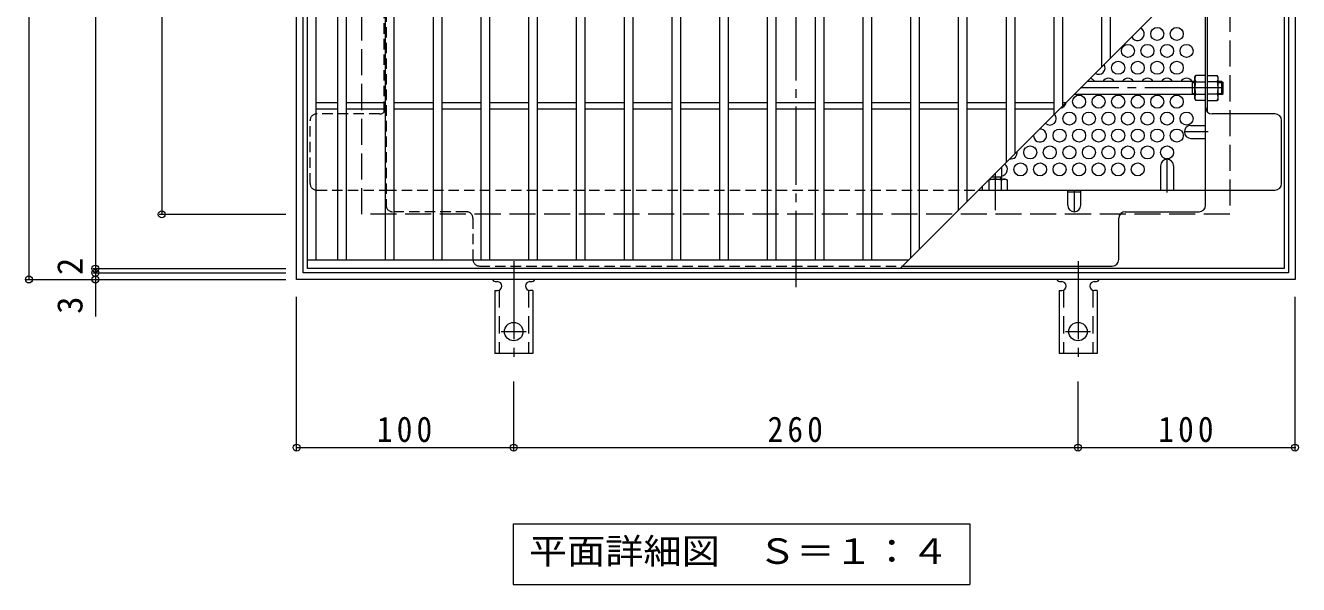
# Model space of a CAD drawing. Units: millimetres at full size, sheet at 1:4. Extents: x -826 to 1068, y -779 to 732.
# Drawn here: x -739 to -152, y -11 to 247 of the extents above; entities that cross this region are included whole.
import ezdxf
from ezdxf.enums import TextEntityAlignment as Align

# ---------------------------------------------------------------- set-up
doc = ezdxf.new("R2010")
doc.units = ezdxf.units.MM
doc.header["$LTSCALE"] = 4
doc.header["$PDMODE"] = 32
doc.header["$PDSIZE"] = 3.2
for name, pattern in [('CHAIN1', [8, 5, -1, 1, -1]), ('CHAIN2', [12, 9, -1, 1, -1]), ('DASHED1', [1.8, 1.2, -0.6]), ('DASHED2', [3, 2, -1]), ('DASHED3', [4, 3, -1])]:
    doc.linetypes.add(name, pattern=pattern)
for name, color, linetype, lineweight in [('A-1_躯体', 3, 'Continuous', 9), ('A-2_仕上', 3, 'Continuous', 9), ('A-4_その他', 7, 'Continuous', 9), ('A-5_文字', 7, 'Continuous', 9), ('A-6_寸法', 2, 'Continuous', 9), ('A-7_ハッチ', 2, 'Continuous', 9), ('A-8_記号', 2, 'Continuous', 9), ('A-A_ﾊｯﾁ-ﾜｸ', 3, 'Continuous', 9), ('A-B_ﾊｯﾁ', 2, 'Continuous', 9)]:
    doc.layers.add(name, color=color, linetype=linetype, lineweight=lineweight)
doc.styles.add('ＭＳ ゴシック', font='')
doc.styles.get('ＭＳ ゴシック').set_extended_font_data('MS Gothic')

msp = doc.modelspace()

# ---------------------------------------------------------------- linework, layer by layer
at = {"layer": 'A-1_躯体', "color": 2}
for p, q in [((-614.02, 129.849), (-614.02, 589.849)), ((-611.021, 132.849), (-611.021, 586.849)), ((-157.02, 586.849), (-157.02, 132.849)), ((-154.02, 589.849), (-154.02, 129.849)), ((-154.02, 129.849), (-614.02, 129.849)), ((-157.02, 132.849), (-611.021, 132.849))]:
    msp.add_line(p, q, dxfattribs=at)
at = {"layer": 'A-1_躯体', "color": 2, "linetype": 'DASHED3'}
for p, q in [((-584.02, 159.849), (-584.02, 559.849)), ((-184.02, 559.849), (-184.02, 159.849)), ((-184.02, 159.849), (-584.02, 159.849))]:
    msp.add_line(p, q, dxfattribs=at)
at = {"layer": 'A-1_躯体', "linetype": 'CHAIN2'}
for p, q in [((-187.22, 218.045), (-252.824, 218.045)), ((-292.22, 178.649), (-292.22, 161.813))]:
    msp.add_line(p, q, dxfattribs=at)
at = {"layer": 'A-1_躯体'}
for p, q in [((-200.22, 221.045), (-249.824, 221.045)), ((-201.22, 215.045), (-201.22, 221.045)), ((-201.22, 220.545), (-200.22, 220.545)), ((-187.72, 221.045), (-189.42, 221.045)), ((-189.42, 220.545), (-187.22, 220.545)), ((-187.72, 215.045), (-187.72, 221.045)), ((-187.72, 221.045), (-187.22, 220.545)), ((-187.22, 215.545), (-187.22, 220.545)), ((-200.22, 215.045), (-255.824, 215.045)), ((-201.22, 215.545), (-200.22, 215.545)), ((-189.42, 215.545), (-187.22, 215.545)), ((-187.72, 215.045), (-189.42, 215.045)), ((-187.72, 215.045), (-187.22, 215.545)), ((-294.72, 176.149), (-294.72, 176.045)), ((-293.824, 177.045), (-289.22, 177.045)), ((-289.72, 177.045), (-289.72, 176.045)), ((-289.22, 181.649), (-289.22, 176.045))]:
    msp.add_line(p, q, dxfattribs=at)
at = {"layer": 'A-2_仕上'}
for p, q in [((-609.02, 134.849), (-609.02, 584.849)), ((-605.02, 138.849), (-605.02, 580.849)), ((-595.021, 138.849), (-595.021, 580.849)), ((-591.021, 138.849), (-591.021, 580.849)), ((-573.021, 138.849), (-573.021, 580.849)), ((-569.021, 138.849), (-569.021, 580.849)), ((-551.021, 138.849), (-551.021, 580.849)), ((-547.021, 138.849), (-547.021, 580.849)), ((-529.021, 138.849), (-529.021, 580.849)), ((-525.021, 138.849), (-525.021, 580.849)), ((-507.021, 138.849), (-507.021, 580.849)), ((-503.021, 138.849), (-503.021, 580.849)), ((-485.021, 138.849), (-485.021, 580.849)), ((-481.021, 138.849), (-481.021, 580.849)), ((-463.021, 138.849), (-463.021, 580.849)), ((-459.021, 138.849), (-459.021, 580.849)), ((-441.021, 138.849), (-441.021, 580.849)), ((-437.021, 138.849), (-437.021, 580.849)), ((-419.02, 138.849), (-419.02, 580.849)), ((-415.021, 138.849), (-415.021, 580.849)), ((-397.02, 138.849), (-397.02, 580.849)), ((-393.02, 138.849), (-393.02, 580.849)), ((-375.02, 138.849), (-375.02, 580.849)), ((-371.02, 138.849), (-371.02, 580.849)), ((-353.02, 138.849), (-353.02, 580.849)), ((-349.02, 138.849), (-349.02, 580.849)), ((-331.02, 139.849), (-331.02, 580.849)), ((-327.02, 143.849), (-327.02, 580.849)), ((-309.02, 161.849), (-309.02, 580.849)), ((-305.02, 165.849), (-305.02, 580.849)), ((-287.02, 183.849), (-287.02, 580.849)), ((-283.02, 187.849), (-283.02, 580.849)), ((-265.02, 205.85), (-265.02, 580.849)), ((-261.02, 209.849), (-261.02, 580.849)), ((-243.02, 227.85), (-243.02, 580.849)), ((-239.02, 231.85), (-239.02, 580.849)), ((-159.02, 584.849), (-159.02, 134.849)), ((-336.02, 134.849), (-159.02, 311.849)), ((-605.02, 211.349), (-595.021, 211.349)), ((-591.021, 211.349), (-573.021, 211.349)), ((-569.021, 211.349), (-551.021, 211.349)), ((-547.021, 211.349), (-529.021, 211.349)), ((-525.021, 211.349), (-507.021, 211.349)), ((-503.021, 211.349), (-485.021, 211.349)), ((-481.021, 211.349), (-463.021, 211.349)), ((-459.021, 211.349), (-441.021, 211.349)), ((-437.021, 211.349), (-419.02, 211.349)), ((-415.021, 211.349), (-397.02, 211.349)), ((-393.02, 211.349), (-375.02, 211.349)), ((-371.02, 211.349), (-353.02, 211.349)), ((-349.02, 211.349), (-331.02, 211.349)), ((-327.02, 211.349), (-309.02, 211.349)), ((-305.02, 211.349), (-287.02, 211.349)), ((-283.02, 211.349), (-265.02, 211.349)), ((-261.02, 211.349), (-259.52, 211.349)), ((-605.02, 208.349), (-595.021, 208.349)), ((-591.021, 208.349), (-573.021, 208.349)), ((-569.021, 208.349), (-551.021, 208.349)), ((-547.021, 208.349), (-529.021, 208.349)), ((-525.021, 208.349), (-507.021, 208.349)), ((-503.021, 208.349), (-485.021, 208.349)), ((-481.021, 208.349), (-463.021, 208.349)), ((-459.021, 208.349), (-441.021, 208.349)), ((-437.021, 208.349), (-419.02, 208.349)), ((-415.021, 208.349), (-397.02, 208.349)), ((-393.02, 208.349), (-375.02, 208.349)), ((-371.02, 208.349), (-353.02, 208.349)), ((-349.02, 208.349), (-331.02, 208.349)), ((-327.02, 208.349), (-309.02, 208.349)), ((-305.02, 208.349), (-287.02, 208.349)), ((-283.02, 208.349), (-265.02, 208.349)), ((-609.02, 138.849), (-332.02, 138.849)), ((-159.02, 134.849), (-609.02, 134.849))]:
    msp.add_line(p, q, dxfattribs=at)
at = {"layer": 'A-4_その他'}
for p, q in [((-737.361, 589.849), (-737.361, 129.849)), ((-706.756, 584.849), (-706.756, 134.849)), ((-676.151, 559.849), (-676.151, 159.849)), ((-677.351, 159.849), (-619.021, 159.849)), ((-738.561, 129.849), (-619.021, 129.849)), ((-707.956, 134.849), (-619.021, 134.849)), ((-707.956, 132.849), (-619.021, 132.849)), ((-706.756, 134.849), (-706.756, 132.849)), ((-706.756, 132.849), (-706.756, 112.841)), ((-614.02, 51.272), (-614.02, 121.849)), ((-154.02, 51.272), (-154.02, 121.849)), ((-514.02, 51.272), (-514.02, 82.917)), ((-254.02, 51.272), (-254.02, 82.917)), ((-614.02, 52.472), (-514.02, 52.472)), ((-514.02, 52.472), (-254.02, 52.472)), ((-254.02, 52.472), (-154.02, 52.472))]:
    msp.add_line(p, q, dxfattribs=at)
for p in [(-676.151, 159.849), (-706.756, 134.849), (-737.361, 129.849), (-706.756, 132.849), (-706.756, 129.849), (-614.02, 52.472), (-514.02, 52.472), (-254.02, 52.472), (-154.02, 52.472)]:
    msp.add_point(p, dxfattribs=at)
at = {"layer": 'A-5_文字'}
for p, q in [((-514.22, 17.421), (-303.82, 17.421)), ((-303.82, 17.421), (-303.82, -10.579))]:
    msp.add_line(p, q, dxfattribs=at)
msp.add_lwpolyline([(-514.22, 17.421), (-514.22, -10.579), (-303.82, -10.579)], dxfattribs=at)
at = {"layer": 'A-6_寸法'}
for centre in [(-217.52, 242.892), (-208.52, 242.892), (-231.02, 235.098), (-222.02, 235.098), (-213.02, 235.098), (-204.02, 235.098), (-235.52, 227.304), (-226.52, 227.304), (-217.52, 227.304), (-208.52, 227.304), (-253.52, 211.715), (-244.52, 211.715), (-235.52, 211.715), (-226.52, 211.715), (-217.52, 211.715), (-208.52, 211.715), (-258.02, 203.921), (-249.02, 203.921), (-240.02, 203.921), (-231.02, 203.921), (-222.02, 203.921), (-213.02, 203.921), (-204.02, 203.921), (-262.52, 196.127), (-253.52, 196.127), (-244.52, 196.127), (-235.52, 196.127), (-226.52, 196.127), (-217.52, 196.127), (-208.52, 196.127), (-276.02, 188.333), (-267.02, 188.333), (-258.02, 188.333), (-249.02, 188.333), (-240.02, 188.333), (-231.02, 188.333), (-222.02, 188.333), (-213.02, 188.333), (-280.52, 180.538), (-271.52, 180.538), (-262.52, 180.538), (-253.52, 180.538), (-244.52, 180.538), (-235.52, 180.538), (-226.52, 180.538)]:
    msp.add_circle(centre, 3, dxfattribs=at)
for centre, start, end in [((-226.52, 242.892), 204.91724, 65.08276), ((-244.52, 227.304), 238.00459, 31.99541), ((-249.02, 219.51), 29.83741, 78.46504), ((-240.02, 219.51), 29.83741, 150.16259), ((-231.02, 219.51), 29.83741, 150.16259), ((-222.02, 219.51), 29.83741, 150.16259), ((-213.02, 219.51), 29.83741, 150.16259), ((-204.02, 219.51), 29.83741, 150.16259), ((-262.52, 211.715), 277.5077, 352.4923), ((-267.02, 203.921), 225.97281, 44.02719), ((-271.52, 196.127), 175.5817, 94.4183), ((-285.02, 188.333), 260.83013, 9.16987), ((-289.52, 180.538), 275.73917, 56.01542)]:
    msp.add_arc(centre, 3, start, end, dxfattribs=at)
at = {"layer": 'A-7_ハッチ', "linetype": 'CHAIN2'}
msp.add_line((-384.02, 593.446), (-384.02, 126.252), dxfattribs=at)
at = {"layer": 'A-7_ハッチ', "linetype": 'DASHED1'}
for p, q in [((-572.82, 555.652), (-572.82, 164.045)), ((-573.62, 207.007), (-573.62, 341.388)), ((-194.42, 207.007), (-194.42, 341.388)), ((-575.82, 206.046), (-604.824, 206.046)), ((-607.824, 174.045), (-607.824, 203.046)), ((-604.824, 171.045), (-572.82, 171.045)), ((-572.82, 171.045), (-299.824, 171.045)), ((-535.819, 161.045), (-569.82, 161.045)), ((-532.819, 158.045), (-532.819, 139.045)), ((-529.819, 136.045), (-334.824, 136.045))]:
    msp.add_line(p, q, dxfattribs=at)
at = {"layer": 'A-7_ハッチ'}
for p, q in [((-194.42, 207.007), (-194.42, 276.449)), ((-195.22, 164.045), (-195.22, 275.649)), ((-163.217, 206.046), (-192.22, 206.046)), ((-160.217, 174.045), (-160.217, 203.046)), ((-299.824, 171.045), (-163.217, 171.045)), ((-258.77, 170.245), (-252.77, 170.245)), ((-232.221, 161.045), (-198.22, 161.045)), ((-235.221, 139.045), (-235.221, 158.045)), ((-334.824, 136.045), (-238.221, 136.045))]:
    msp.add_line(p, q, dxfattribs=at)
at = {"layer": 'A-7_ハッチ', "linetype": 'DASHED1'}
for centre, start, end in [((-604.824, 203.046), 90, 180), ((-575.82, 209.046), 270, 0), ((-604.824, 174.045), 180, 270), ((-569.82, 164.045), 180, 270), ((-535.819, 158.045), 0, 90), ((-529.819, 139.045), 180, 270)]:
    msp.add_arc(centre, 3, start, end, dxfattribs=at)
at = {"layer": 'A-7_ハッチ'}
for centre, start, end in [((-192.22, 209.046), 180, 270), ((-163.217, 203.046), 0, 90), ((-163.217, 174.045), 270, 0), ((-232.221, 158.045), 90, 180), ((-198.22, 164.045), 270, 0), ((-238.221, 139.045), 270, 0)]:
    msp.add_arc(centre, 3, start, end, dxfattribs=at)
at = {"layer": 'A-8_記号'}
for p, q in [((-202.02, 200.787), (-195.22, 200.787)), ((-202.02, 194.787), (-195.22, 194.787)), ((-216.02, 182.195), (-216.02, 171.045)), ((-210.02, 182.195), (-210.02, 171.045)), ((-258.77, 164.045), (-258.77, 171.045)), ((-252.77, 164.045), (-252.77, 171.045))]:
    msp.add_line(p, q, dxfattribs=at)
at = {"layer": 'A-8_記号', "linetype": 'CHAIN1'}
for p, q in [((-194.02, 197.787), (-205.02, 197.787)), ((-213.02, 169.845), (-213.02, 185.195)), ((-255.77, 171.045), (-255.77, 161.045))]:
    msp.add_line(p, q, dxfattribs=at)
at = {"layer": 'A-8_記号'}
for centre, start, end in [((-202.02, 197.787), 90, 270), ((-213.02, 182.195), 0, 180), ((-255.77, 164.045), 180, 0)]:
    msp.add_arc(centre, 3, start, end, dxfattribs=at)
at = {"layer": 'A-A_ﾊｯﾁ-ﾜｸ', "color": 7, "linetype": 'CHAIN2'}
for p, q in [((-514.02, 138.317), (-514.02, 90.917)), ((-254.02, 138.317), (-254.02, 90.917)), ((-519.796, 105.849), (-508.244, 105.849)), ((-259.796, 105.849), (-248.244, 105.849))]:
    msp.add_line(p, q, dxfattribs=at)
at = {"layer": 'A-A_ﾊｯﾁ-ﾜｸ'}
for p, q in [((-522.77, 124.849), (-522.77, 95.849)), ((-522.77, 124.849), (-521.52, 124.849)), ((-522.02, 128.849), (-521.52, 128.849)), ((-506.525, 128.849), (-506.012, 128.849)), ((-505.27, 124.849), (-506.52, 124.849)), ((-505.27, 124.849), (-505.27, 95.849)), ((-262.77, 124.849), (-262.77, 95.849)), ((-262.77, 124.849), (-261.52, 124.849)), ((-262.02, 128.849), (-261.52, 128.849)), ((-246.525, 128.849), (-246.012, 128.849)), ((-245.27, 124.849), (-246.52, 124.849)), ((-245.27, 124.849), (-245.27, 95.849)), ((-505.27, 95.849), (-522.77, 95.849)), ((-245.27, 95.849), (-262.77, 95.849))]:
    msp.add_line(p, q, dxfattribs=at)
at = {"layer": 'A-A_ﾊｯﾁ-ﾜｸ', "linetype": 'DASHED2'}
for p, q in [((-520.77, 124.995), (-520.77, 95.849)), ((-507.27, 124.995), (-507.27, 95.849)), ((-260.77, 124.995), (-260.77, 95.849)), ((-247.27, 124.995), (-247.27, 95.849))]:
    msp.add_line(p, q, dxfattribs=at)
at = {"layer": 'A-A_ﾊｯﾁ-ﾜｸ'}
for centre in [(-514.02, 105.849), (-254.02, 105.849)]:
    msp.add_circle(centre, 4.25, dxfattribs=at)
for centre, start, end in [((-522.02, 130.849), 209.99951, 269.72403), ((-506.02, 130.849), 270.24162, 330.00072), ((-262.02, 130.849), 209.99951, 269.72403), ((-246.02, 130.849), 270.24162, 330.00072), ((-521.52, 126.849), 270, 90), ((-506.52, 126.849), 90.13329, 270), ((-261.52, 126.849), 270, 90), ((-246.52, 126.849), 90.13329, 270)]:
    msp.add_arc(centre, 2, start, end, dxfattribs=at)
at = {"layer": 'A-B_ﾊｯﾁ'}
for p, q in [((-200.22, 223.045), (-199.787, 223.795)), ((-200.22, 213.046), (-200.22, 223.045)), ((-195.22, 223.795), (-199.787, 223.795)), ((-195.22, 212.295), (-195.22, 223.795)), ((-194.42, 212.295), (-194.42, 223.795)), ((-194.42, 223.795), (-189.853, 223.795)), ((-189.42, 223.045), (-189.853, 223.795)), ((-189.42, 213.046), (-189.42, 223.045)), ((-199.787, 220.909), (-195.22, 220.909)), ((-189.853, 220.909), (-194.42, 220.909)), ((-200.22, 213.046), (-199.787, 212.295)), ((-199.787, 215.182), (-195.22, 215.182)), ((-195.22, 212.295), (-199.787, 212.295)), ((-189.853, 215.182), (-194.42, 215.182)), ((-194.42, 212.295), (-189.853, 212.295)), ((-189.42, 213.046), (-189.853, 212.295)), ((-294.824, 176.045), (-287.22, 176.045)), ((-287.22, 176.045), (-286.47, 175.612)), ((-297.97, 171.045), (-297.97, 172.899)), ((-295.084, 175.612), (-295.084, 171.045)), ((-289.357, 175.612), (-289.357, 171.045)), ((-286.47, 171.045), (-286.47, 175.612))]:
    msp.add_line(p, q, dxfattribs=at)
for centre, radius, start, end in [((-196.938, 222.151), 3.29, 149.99998, 176.07924), ((-192.702, 222.151), 3.29, 3.92076, 30.00002), ((-197.486, 222.386), 2.735, 180.2103, 212.68507), ((-190.538, 218.045), 9.683, 162.79973, 197.20026), ((-192.155, 222.386), 2.735, 327.31493, 359.7897), ((-199.103, 218.045), 9.683, 342.79974, 17.20027), ((-197.486, 213.705), 2.735, 147.31491, 179.78969), ((-196.938, 213.94), 3.29, 183.92075, 210), ((-192.155, 213.705), 2.735, 0.21031, 32.68509), ((-192.702, 213.94), 3.29, 330, 356.07925), ((-292.22, 166.363), 9.683, 72.79973, 107.20026), ((-287.88, 173.311), 2.735, 90.2103, 122.68507), ((-288.115, 172.763), 3.29, 59.99998, 86.07924), ((-296.56, 173.311), 2.735, 57.31491, 59.95843)]:
    msp.add_arc(centre, radius, start, end, dxfattribs=at)

# ---------------------------------------------------------------- texts
at = {"layer": 'A-4_その他', "color": 2, "style": 'ＭＳ ゴシック'}
for s, p in [('2', (-709.156, 131.889)), ('3', (-709.156, 114.034))]:
    msp.add_text(s, height=11.73, rotation=90, dxfattribs=at).set_placement(p, align=Align.BOTTOM_LEFT)
at = {"layer": 'A-4_その他', "color": 2, "char_height": 11.73, "attachment_point": 7, "style": 'ＭＳ ゴシック'}
for s, insert in [('\\T1.27;\\W0.9;100', (-577.02, 54.872)), ('\\T1.27;\\W0.9;260', (-397.02, 54.872)), ('\\T1.27;\\W0.9;100', (-217.02, 54.872))]:
    msp.add_mtext(s, dxfattribs=dict(at, insert=insert))
at = {"layer": 'A-5_文字', "color": 2, "style": 'ＭＳ ゴシック', "width": 1.1}
msp.add_text('平面詳細図\u3000Ｓ＝１：４', height=11.73, dxfattribs=at).set_placement((-507.02, -4.579), align=Align.BOTTOM_LEFT)

doc.saveas('drawing.dxf')
